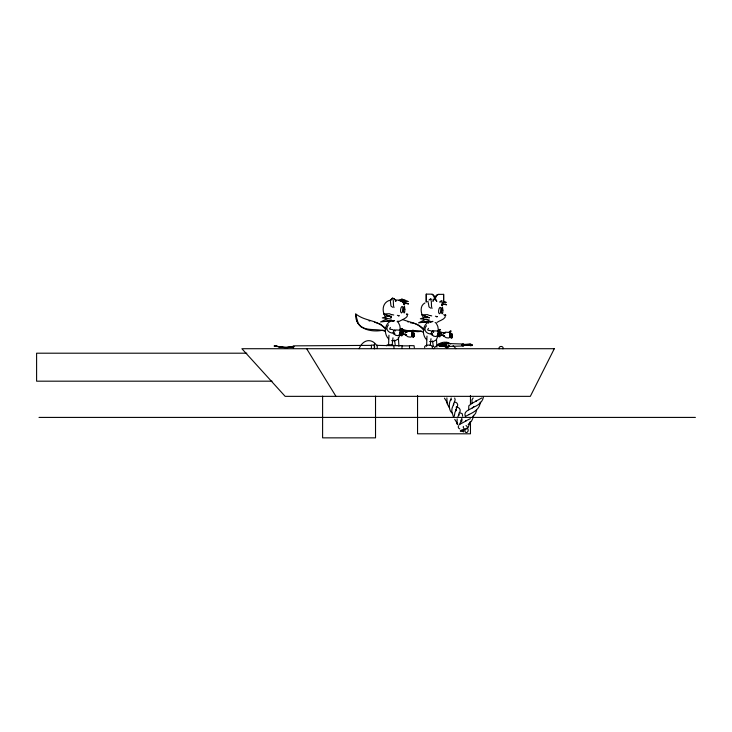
<?xml version="1.0" encoding="UTF-8"?>
<svg xmlns="http://www.w3.org/2000/svg" width="732" height="732" viewBox="0 0 732 732"><rect width="100%" height="100%" fill="white"/><g stroke="black" fill="none" stroke-linecap="round" stroke-linejoin="round"><path stroke-width="1.1" d="M461.883 345.321L462.267 345.348A0.97 0.952 -90 0 1 463.438 344.058A0.97 0.952 -90 0 1 463.868 345.687A0.97 0.952 -90 0 1 462.276 345.248L462.386 344.992A14.192 2.196 -1 0 1 462.679 344.781L462.716 344.763A14.338 2.681 -1.2 0 1 463.246 344.47L470.118 344.104A7.659 1.674 -1.5 0 1 471.335 344.415L472.396 345.486L470.484 345.687M462.359 345.266L462.386 345.23A14.192 2.196 -1 0 1 462.679 345.028L462.716 345.01A14.338 2.681 -1.2 0 1 463.246 344.708L463.246 344.47M470.466 345.678L469.111 345.175A8.885 0.942 0.9 0 1 467.309 345.138L467.272 345.138M472.451 345.12L471.326 344.653A7.659 1.674 -1.5 0 0 470.118 344.351L470.118 344.104M403.048 302.142L402.939 299.8L401.886 299.132L398.684 300.532M438.459 333.399C438.139 331.688 443.83 334.789 441.021 335.256M388.564 345.44L388.957 335.183M426.591 346.318L426.976 336.061M429.254 317.807L421.568 314.815L427.47 314.632L429.629 315.556M393.999 307.596C392.91 305.537 393.834 299.983 392.919 299.553M432.026 308.474C430.965 306.397 431.807 300.953 430.974 300.422M450.793 400.477L451.177 397.998M453.41 416.828L451.745 411.155L452.056 408.255L453.675 404.165L453.565 405.052M454.307 416.243L454.92 412.473L456.329 409.344L456.118 409.783M455.908 410.936L455.963 409.947M438.66 294.365C435.815 294.136 433.985 299.15 436.693 301.236M390.293 300.413L390.97 306.022L392.627 307.257M400.194 333.252L400.13 333.938L400.139 333.307C401.822 334.881 405.592 334.487 402.563 332.575M438.285 294.383L436.107 295.847L435.421 298.72M461.672 421.989L461.627 420.708M461.645 420.452L462.093 418.878M461.59 421.175L461.682 419.967M392.151 298.793L392.407 298.134L390.321 300.33M430.178 299.672L430.434 299.013L428.97 300.056M458.69 415.437L458.744 414.907L457.967 416.508M392.233 344.598L392.983 337.809M430.251 345.486L431.002 338.687M470.054 421.907L468.059 427.836M473.247 416.81L473.448 415.264M480.247 402.069C480.11 408.657 474.116 412.235 468.819 414.577L469.038 414.623M399.873 332.795L399.745 333.7L399.901 332.657M437.901 333.673L437.773 334.579L437.928 333.536M411.814 335.11L411.979 334.231M412.217 334.277L412.363 335.21L412.235 334.131M453.41 404.723L455.176 399.809L454.682 398.034M400.203 331.596L400.102 332.191L400.258 331.358M438.23 332.474L438.129 333.078L438.285 332.237M446.895 397.906L447.023 403.442L449.238 407.587M457.161 418.914L457.006 423.206M461.096 420.653L461.517 418.823M434.451 298.592L433.024 301.127M400.303 333.051L400.093 334.048L400.093 333.335M438.322 333.929L438.12 334.927L437.91 334.012M405.244 332.85L405.921 331.587L406.873 332.035M443.272 333.737L443.949 332.465L444.9 332.914M390.851 315.904L391.208 317.386L391.208 316.828L386.331 315.108L389.058 316.023M400.624 331.724L400.386 332.786L400.212 332.127L403.533 332.63L403.076 331.669L400.166 330.69M400.358 333.636L398.3 338.998L395.353 340.618L391.574 340.709M438.203 335.283L436.327 339.877L433.381 341.496L429.593 341.588M386.414 345.76L387.274 344.827L392.791 344.735M451.013 399.315C449.064 401.218 448.076 409.554 451.827 412.885M476.642 410.222L475.644 413.214L472.762 416.956M483.449 396.964C482.617 401.969 478.298 405.372 473.778 407.047L472.296 407.907M445.806 315.263C444.599 316.169 445.358 314.458 445.742 315.108M459.714 424.249L461.288 420.278M456.109 409.289L456.988 406.91M458.69 414.504L459.083 413.187C461.599 410.506 459.659 406.873 456.073 407.166M461.91 345.202L463.923 345.147A8.894 1.226 1.1 0 0 466.714 345.358L467.3 345.385A8.885 0.942 0.9 0 0 469.111 345.422M462.706 416.206L462.157 413.626L459.321 412.619M414.321 347.673L414.056 345.696L409.508 345.614L409.508 348.048M388.509 324.852C384.556 329.025 388.729 333.362 393.349 333.069M390.412 327.424C388.006 330.919 391.455 327.945 394.319 330.599M426.536 325.731C422.574 329.903 426.756 334.24 431.377 333.948M428.44 328.302C426.07 331.614 429.419 329.299 433.536 331.944M403.131 302.792L404.046 300.852M442.503 302.508C441.643 305.747 441.076 302.819 442.421 305.784M406.635 334.716L405.409 335.521L405.061 333.81M472.854 418.338L471.454 421.202L468.16 424.523M394.411 332.621L394.292 334.076L395.619 335.283L397.851 335.631L399.352 335.091L401.895 335.86L399.681 334.021L399.26 334.524M391.693 320.296C391.602 322.172 396.698 319.802 393.468 320.936M432.914 301.127L434.415 298.766M432.438 333.499L432.31 334.954L433.646 336.162L435.879 336.51L437.37 335.97C442.833 338.797 438.093 334.048 437.37 335.256L437.709 334.908L437.288 335.402M456.786 407.321C458.818 405.217 457.271 401.886 454.362 402.115M429.84 320.936L430.032 321.952L432.164 321.623M411.823 336.198L412.317 335.631M449.841 337.077L450.336 336.51M406.416 332.41C409.728 328.741 416.755 333.261 421.239 331.01M444.434 333.289L445.257 332.163L448.652 332.401L450.83 330.59L451.031 331.66L449.475 332.84L450.098 333.316C454.261 333.554 451.781 335.421 450.07 334.176M390 320.607L389.918 321.65M428.549 320.781L427.762 322.126L428.623 323.169M404.082 304.777L405.391 303.268L408.557 303.972L405.253 302.572L403.808 304.173M441.808 305.052L443.18 303.478M442.11 305.656L443.418 304.146L446.584 304.851L445.019 303.798M400.148 301.282L401.612 300.358L400.889 300.486M400.486 332.008L401.877 332.264M432.246 347.755C434.405 344.223 423.206 344.205 424.697 347.645M473.174 397.943L471.939 399.892L472.076 403.25M476.111 400.88L475.773 401.228L481.83 397.97M474.144 406.443C471.262 409.819 463.155 410.195 465.25 416.352M400.239 330.782L402.49 328.86C402.024 327.122 397.75 331.715 400.084 329.537L399.388 330.15L396.149 329.958L394.978 331.084M438.267 331.66L440.508 329.739C439.95 328.046 435.824 332.575 438.111 330.416L437.416 331.029L434.177 330.837L432.996 331.971M472.387 345.248L470.484 345.44M412.015 333.335C414.513 334.982 413.168 331.935 413.406 334.149C417.286 332.227 407.706 332.969 413.196 330.141C410.048 332.63 404.933 331.358 400.312 328.732M444.507 335.979L443.436 336.4L443.089 334.698M394.914 333.755C391.986 335.768 393.221 328.677 395.564 330.516M425.018 302.902C419.363 305.802 420.827 313.461 423.563 317.917M459.486 424.514L465.808 421.083M466.165 420.644L465.79 420.909L470.383 418.667M475.937 401.255L472.085 403.268M469.185 414.468L465.406 416.444M390.257 321.321C384.227 324.761 383.861 334.213 388.628 338.889M428.275 322.199C422.254 325.639 421.888 335.091 426.646 339.776M397.632 321.458L398.235 321.11L397.76 321.357M432.704 334.826C429.382 336.125 432.338 328.531 433.756 331.98M472.424 403.112L468.809 405.793L468.663 409.801M427.387 319.381L425.502 319.408L418.576 322.839L429.73 321.522L422.657 322.135M440.637 301.127L441.991 300.523M398.473 315.904L399.077 315.757M398.986 321.522C401.081 320.021 410.524 316.983 406.397 313.927M436.501 316.782L437.178 316.682M437.013 322.4C439.566 320.506 446.145 319.143 445.385 315.3M432.182 321.613L432.951 321.348L429.995 322.098L429.556 321.485L425.942 321.677M385.178 331.322C376.34 327.46 360.94 333.481 356.813 320.14L357.728 322.071L355.587 313.772C365.597 322.007 377.566 319.06 385.965 329.675M423.197 332.2C417.13 328.824 408.822 332.566 402.051 329.016M392.443 298.116L394.539 298.793M430.471 298.995L432.036 299.37M383.211 330.132C371.984 332.694 355.624 329.482 355.67 315.099M391.181 300.102L388.902 300.559C382.095 303.304 381.83 311.64 385.535 317.038M384.629 321.257L391.702 320.643L380.548 321.961L387.475 318.53M395.381 301.374L396.186 301.072L394.008 298.491M293.148 346.895L285.434 347.352M293.157 347.133L287.1 347.581M287.795 347.554L294.136 346.73L287.09 347.343M393.203 321.092L391.556 320.625M432.164 346.529L433.994 346.428M438.816 294.356L443.693 294.356A71.105 30.296 -90 0 0 443.693 301.968L439.429 301.968M395.152 299.946L399.882 300.212L402.682 302.106M444.141 302.536L446.273 302.398L444.233 301.52M470.118 344.351L463.246 344.708M387.923 320.799L391.638 320.634M395.179 345.577L400.834 345.605M447.472 346.456L463.191 345.971M425.502 319.408L427.223 319.39M285.443 347.599L287.85 347.563M371.399 345.376L293.23 345.861L293.23 347.801M432.338 294.392L433.911 295.82L434.469 298.446C435.961 296.469 430.727 293.285 432.676 294.52M435.43 299.031L436.794 301.236M428.247 301.758L426.189 301.758A71.105 30.296 -90 0 0 426.189 294.145L431.734 294.145M374.308 345.129L371.399 345.129L371.399 348.533M401.987 345.861L409.508 345.861M246.812 353.199L36.6 353.199L36.6 381.18L272.048 381.18M39.006 417.414L695.4 417.414M377.227 345.376L393.972 345.705M286.212 347.334L283.668 347.307M286.221 347.581L283.677 347.554M447.472 343.546L463.191 344.031M413.434 337.47L413.8 336.51M441.012 333.783C443.253 332.685 437.645 331.77 438.193 331.569M284.583 347.297L281.6 347.169M284.592 347.535L274.299 345.934L282.964 347.444M439.374 313.671C437.471 313.177 439.209 305.262 440.893 307.742A11.721 10.669 -83.2 0 1 440.884 308.593L440.463 312.967L439.429 313.671M401.356 312.793C399.398 312.29 401.2 304.439 402.865 306.854A11.721 10.669 -83.2 0 1 402.856 307.715L402.444 312.088L401.401 312.793M443.665 314.742L445.166 315.117M282.955 347.197L280.502 347.069M435.403 316.224L437.196 316.691M397.375 315.346L399.123 315.785M410.496 322.83C415.822 322.748 420.424 325.822 424.029 329.464M374.674 322.217L380.494 324.175L386.002 328.577M431.724 315.876L429.986 315.519M393.743 314.998L391.959 314.641M281.335 347.05L274.299 345.934M438.431 332.95L440.591 333.453M399.892 334.378C403.497 336.619 404.503 333.7 400.001 333.408M439.676 334.423C434.277 332.969 444.653 336.949 439.401 335.457M276.422 346.282L280.374 346.931M276.431 346.529L274.308 346.181M426.93 321.119L428.897 321.43M470.466 345.44L469.111 345.175M429.199 319.93L420.351 318.759L426.427 317.13L428.357 317.523M391.181 319.042L382.324 317.88L388.399 316.251L391.245 316.855M407.889 321.897L408.383 322.007M369.038 320.845L369.861 321.019M407.715 314.229L406.836 314.348L407.77 314.339M406.123 300.623L408.246 301.52L404.476 301.63L403.698 303.716L403.314 300.77L403.021 301.374L405.482 300.404C404.091 298.427 400.871 300.806 402.875 302.444M444.269 335.476L444.516 336.619L445.989 337.644L448.442 338.019C449.924 336.839 451.223 337.964 451.736 338.349C453.328 336.07 445.998 336.208 451.8 337.15C450.656 335.778 452.834 338.779 452.166 336.07M441.003 334.808L443.006 335.402M405.738 331.971L399.947 330.159M399.965 333.042L405.986 334.826M402.408 319.463C409.646 322.419 418.256 322.748 423.984 330.553M427.085 316.901L424.359 315.986L429.236 317.734M393.816 298.427L394.173 298.565M430.654 308.135L428.989 306.9L428.312 302.783M391.208 316.855L383.541 313.937L389.451 313.753L391.602 314.678M438.166 331.138L444.891 333.362M452.028 334.698C453.337 338.065 450.272 334.451 451.845 336.153L449.933 335.439L450.098 336.253L449.942 335.54M414.001 333.819C414.431 337.306 413.488 333.161 412.089 335.155L411.924 334.661M414.056 335.11C415.63 335.961 412.821 337.434 413.47 335.768C414.861 336.29 409.417 335.357 413.434 336.153L413.836 336.555M402.353 299.306L401.886 299.132L402.646 300.047M384.529 330.397L385.343 330.901M435.147 322.492L436.327 323.315L437.837 326.472L438.578 331.733M397.119 321.613L398.3 322.437L399.809 325.594L400.55 330.855M413.415 337.461L411.823 336.583L410.414 337.141L407.962 336.757L406.489 335.741L406.242 334.597M400.139 333.536L399.864 333.042M447.682 403.341L444.461 398.135M457.903 424.386L454.737 419.354M386.222 318.182L386.99 318.969M358.04 323.343L361.37 327.14M306.653 348.716L335.97 396.351M403.57 303.313L404.403 304.896M456.969 423.014L457.317 424.661M449.933 335.439L450.089 336.363L449.915 335.32M411.906 334.561L412.061 335.485L411.896 334.442M432.557 340.975L433.298 346.428M394.53 340.096L395.271 345.55M449.832 333.948L449.933 334.899L449.841 334.057M411.814 333.06L411.906 334.021L411.814 333.179M403.277 300.623L403.488 303.167M436.464 339.419L436.958 347.114M398.364 337.443L398.94 346.236M470.466 395.454L470.466 404.476M470.466 421.394L470.466 433.802L417.551 433.802L417.551 395.454M401.987 348.048L401.987 345.614L393.972 345.541L393.972 348.121M377.227 345.129L377.227 348.533M375.525 396.122L375.525 437.855L322.602 437.855L322.602 396.122M374.555 344.159L374.555 348.716M374.308 344.159L374.308 348.716M359.064 348.716A16.909 11.392 -90 0 1 376.898 345.696M433.783 348.716A31.568 18.181 90 0 1 450.665 343.884M453.09 345.669A31.568 18.181 90 0 1 455.88 348.716M443.565 294.356A71.105 30.296 -90 0 1 443.565 301.968M426.317 301.758A71.105 30.296 -90 0 1 426.317 294.145M463.667 430.489A2.095 0.631 -20.1 0 1 463.255 430.727M462.77 430.947A2.095 0.631 -20.1 0 1 460.346 431.212A2.095 0.631 -20.1 0 1 462.157 429.84A2.095 0.631 -20.1 0 1 464.271 429.821M465.991 425.594A2.095 1.812 27.2 0 1 467.199 428.11A2.095 1.812 27.2 0 1 464.591 428.934A2.095 1.812 27.2 0 1 463.383 426.417M467.208 428.495A2.095 1.583 -75.3 0 1 468.004 431.194A2.095 1.583 -75.3 0 1 465.698 432.347A2.095 1.583 -75.3 0 1 465.305 429.446M465.973 428.696A2.095 1.583 -75.3 0 1 466.385 428.485M459.815 428.87A2.095 1.894 20.3 0 1 458.854 425.612M499.105 348.835A2.095 1.729 -5.8 0 1 501.146 346.446A2.095 1.729 -5.8 0 1 502.957 348.844M463.768 431.606A2.095 0.595 57.2 0 1 462.176 430.663M446.3 346.703A1.702 1.665 -90 0 1 445.87 346.639M445.468 346.474A1.702 1.665 -90 0 1 444.864 345.852M444.699 345.44A1.702 1.665 -90 0 1 444.699 344.562M445.129 343.802A1.702 1.665 -90 0 1 445.468 343.528M447.27 346.639A1.702 1.665 -90 0 1 445.23 344.562A1.702 1.665 -90 0 1 448.021 343.802M448.286 345.852A1.702 1.665 -90 0 1 447.673 346.474M448.707 345.733A1.455 1.427 -90 0 1 446.758 346.263A1.455 1.427 -90 0 1 446.236 344.269A1.455 1.427 -90 0 1 448.185 343.738M449.421 345.696A2.672 2.617 -90 0 1 445.578 347.316A2.672 2.617 -90 0 1 445.038 343.116A2.672 2.617 -90 0 1 449.155 343.665M443.72 345.797A1.125 1.107 -90 0 1 442.091 345.724A1.125 1.107 -90 0 1 442.302 344.077A1.125 1.107 -90 0 1 443.894 344.433M443.83 345.916A1.29 1.263 -90 0 1 441.972 345.833A1.29 1.263 -90 0 1 442.21 343.948A1.29 1.263 -90 0 1 444.031 344.36M442.165 345.861A1.217 1.19 -90 0 1 440.417 345.779A1.217 1.19 -90 0 1 440.646 344.003A1.217 1.19 -90 0 1 442.357 344.397M448.917 345.852A1.702 1.665 -90 0 1 446.52 346.392A1.702 1.665 -90 0 1 446.2 343.912A1.702 1.665 -90 0 1 448.652 343.802M440.289 345.843A0.97 0.952 -90 0 1 439.035 345.559A0.97 0.952 -90 0 1 439.2 344.26A0.97 0.952 -90 0 1 440.481 344.315M440.655 344.315A0.97 0.952 -90 0 1 442 344.315M441.799 345.843A0.97 0.952 -90 0 1 440.408 345.248M445.294 346.035A1.455 1.427 -90 0 1 445.065 345.733M440.655 345.861A1.217 1.19 -90 0 1 438.898 345.779A1.217 1.19 -90 0 1 439.127 344.003A1.217 1.19 -90 0 1 440.838 344.397M404.86 309.334C405.034 315.849 402.417 312.491 403.982 307.614A10.294 9.37 -83.2 0 0 403.982 306.992L404.476 306.333L404.86 309.334M442.887 310.212C443.061 316.727 440.362 313.378 442.009 308.501A10.294 9.37 -83.2 0 0 442.009 307.87L442.503 307.22L442.887 310.212M458.845 414.696L458.653 415.181L458.845 414.696M393.615 331.166L393.615 331.166M431.633 332.044L431.633 332.044M554.298 348.716L530.325 396.351L285.151 396.351L241.889 348.716L554.298 348.716M394.447 330.342L395.033 330.132L394.447 330.342M432.475 331.23L433.06 331.01L432.475 331.23"/></g></svg>
